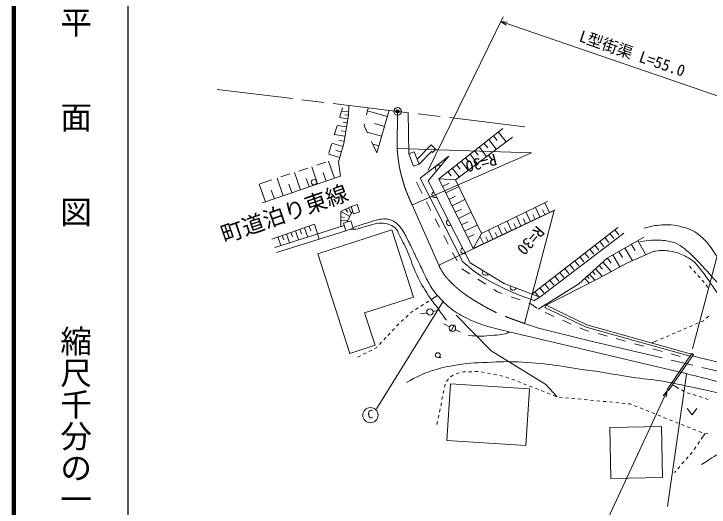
# Model space of a CAD drawing. Units: millimetres, scale not verified. Extents: x 40000 to 680000, y 20000 to 380000.
# Drawn here: x 40000 to 149952, y 262252 to 340282 of the extents above; entities that cross this region are included whole.
import ezdxf
from ezdxf.enums import TextEntityAlignment as Align

# ---------------------------------------------------------------- set-up
doc = ezdxf.new("R2010")
doc.units = ezdxf.units.MM
doc.header["$LTSCALE"] = 1000
doc.header["$PDMODE"] = 32
doc.header["$PDSIZE"] = 500
doc.linetypes.add('CHAIN', pattern=[18.5, 12, -1.5, 3.5, -1.5])
for name, color, linetype, lineweight in [('M-BGD', 7, 'Continuous', 13), ('M-BGD-HTXT', 7, 'Continuous', 13), ('M-BMK', 2, 'CHAIN', 13), ('M-BMK-OTRS1', 7, 'Continuous', 13), ('M-BMK-SRVR', 3, 'Continuous', 13), ('M-STR-HTXT', 7, 'Continuous', 13), ('M-TTL', 2, 'Continuous', 140), ('M-TTL-BAND', 7, 'Continuous', 25)]:
    doc.layers.add(name, color=color, linetype=linetype, lineweight=lineweight)
doc.layers.add('M-OTRS', color=6, linetype='Continuous')
doc.styles.add('@ＭＳ ゴシック', font='')
doc.styles.add('ＭＳ ゴシック', font='')
doc.styles.get('@ＭＳ ゴシック').set_extended_font_data('@MS Gothic')
doc.styles.get('ＭＳ ゴシック').set_extended_font_data('MS Gothic')

msp = doc.modelspace()

# ---------------------------------------------------------------- linework, layer by layer
at = {"layer": 'M-BGD'}
for p, q in [((92910, 324332), (92976, 325794)), ((91551, 323992), (91987, 325427)), ((92931, 324795), (91811, 324846)), ((95760, 324295), (96014, 325427)), ((99057, 324064), (95910, 324960)), ((99331, 325026), (97414, 318295)), ((102361, 324659), (102476, 318153)), ((92803, 323683), (91521, 323894)), ((92159, 319777), (92910, 324332)), ((92894, 324236), (92341, 324327)), ((90678, 321122), (91114, 322557)), ((92591, 322401), (91140, 322641)), ((92697, 323042), (92056, 323148)), ((95378, 322592), (95432, 322831)), ((95915, 321458), (95378, 322592)), ((98609, 322490), (97035, 322938)), ((92352, 320950), (90708, 321221)), ((92472, 321676), (91746, 321795)), ((98160, 320917), (95862, 321571)), ((117313, 322146), (107198, 314208)), ((116617, 321600), (117840, 320041)), ((92216, 320128), (91394, 320263)), ((97414, 318295), (96558, 320102)), ((109833, 314043), (118862, 320806)), ((115092, 320403), (116288, 318878)), ((115854, 321002), (116452, 320239)), ((89805, 318252), (90241, 319687)), ((92027, 319318), (90281, 319818)), ((91323, 316860), (92159, 319777)), ((97730, 319405), (96757, 319682)), ((103776, 317307), (105987, 319560)), ((105987, 319560), (106720, 318841)), ((113600, 319233), (114771, 317741)), ((114346, 319818), (114931, 319072)), ((91527, 317572), (89753, 318081)), ((91777, 318445), (90904, 318695)), ((102476, 318153), (103332, 318477)), ((103219, 316193), (102476, 318153)), ((103332, 318477), (104075, 316517)), ((106047, 318527), (104075, 316517)), ((106232, 318345), (106047, 318527)), ((106720, 318841), (106232, 318345)), ((112142, 318088), (113286, 316629)), ((112871, 318660), (113443, 317931)), ((87931, 316360), (89356, 316829)), ((90693, 314303), (89772, 316960)), ((91638, 314631), (91323, 316860)), ((108784, 317757), (104243, 314274)), ((110715, 316969), (111835, 315542)), ((111428, 317528), (111988, 316815)), ((85081, 315423), (86506, 315892)), ((88036, 313383), (87099, 316087)), ((104075, 316517), (103219, 316193)), ((109320, 315874), (110415, 314479)), ((110017, 316421), (110565, 315724)), ((79328, 310366), (91638, 314631)), ((82231, 314487), (83656, 314955)), ((85332, 312446), (84380, 315193)), ((89364, 313843), (88904, 315171)), ((108652, 315350), (109176, 314682)), ((78906, 313394), (80806, 314018)), ((82585, 311494), (81618, 314285)), ((86684, 312914), (86216, 314266)), ((103649, 313644), (104568, 311868)), ((104243, 314274), (111027, 301054)), ((107198, 314208), (112636, 303163)), ((107198, 314208), (109833, 314043)), ((107806, 312972), (108830, 313476)), ((113932, 305562), (109833, 314043)), ((79794, 310527), (78812, 313363)), ((81190, 311011), (80706, 312406)), ((83959, 311970), (83483, 313344)), ((108311, 311948), (110359, 312957)), ((108811, 310932), (109828, 311432)), ((93318, 309804), (94266, 310117)), ((94266, 310117), (94643, 308976)), ((105257, 310536), (105946, 309203)), ((109312, 309915), (111345, 310916)), ((124376, 310578), (113932, 305562)), ((124708, 308878), (123991, 310393)), ((91724, 309018), (91689, 306627)), ((93318, 309804), (91724, 309018)), ((91724, 309018), (93128, 308241)), ((92436, 309369), (92806, 308897)), ((93560, 309073), (92659, 307335)), ((92937, 309616), (93378, 308722)), ((93695, 308663), (93318, 309804)), ((94643, 308976), (93695, 308663)), ((109809, 308906), (110818, 309403)), ((112636, 303163), (125612, 309306)), ((123193, 308161), (122480, 309667)), ((123951, 308519), (123592, 309277)), ((91712, 308175), (92288, 308094)), ((106636, 307871), (107325, 306539)), ((110305, 307897), (112324, 308891)), ((120189, 306739), (119483, 308228)), ((121687, 307448), (120977, 308946)), ((122440, 307804), (122083, 308558)), ((87520, 307000), (80820, 304666)), ((81285, 303333), (92249, 306804)), ((88040, 305472), (87520, 307000)), ((91704, 307626), (92801, 307610)), ((93272, 307541), (92131, 307158)), ((92131, 307158), (92524, 305984)), ((93666, 306367), (93272, 307541)), ((110799, 306895), (111801, 307388)), ((111292, 305893), (113296, 306880)), ((117218, 305332), (116520, 306805)), ((118699, 306033), (117998, 307515)), ((119444, 306386), (119091, 307131)), ((120938, 307093), (120583, 307842)), ((92524, 305984), (81546, 302509)), ((83824, 305712), (84068, 305013)), ((84523, 305956), (85025, 304517)), ((85243, 306207), (85494, 305487)), ((85962, 306457), (86478, 304977)), ((86703, 306715), (86960, 305975)), ((88052, 302325), (99751, 306107)), ((92524, 305984), (93666, 306367)), ((92771, 306067), (92773, 306063)), ((99751, 306107), (103187, 295479)), ((115745, 304635), (115051, 306100)), ((116481, 304984), (116133, 305720)), ((117958, 305683), (117608, 306423)), ((121918, 295943), (135539, 306511)), ((135049, 306131), (135662, 305341)), ((81765, 304995), (82238, 303635)), ((82445, 305232), (82682, 304552)), ((83125, 305469), (83612, 304070)), ((88301, 304648), (88040, 305472)), ((108014, 305207), (108703, 303874)), ((111785, 304891), (112787, 305384)), ((112636, 303163), (113932, 305562)), ((114276, 303940), (113706, 305143)), ((115012, 304288), (114666, 305021)), ((136468, 305598), (123166, 295469)), ((133469, 304905), (134082, 304115)), ((133822, 301611), (139618, 304971)), ((134259, 305518), (134872, 304728)), ((131889, 303679), (132502, 302889)), ((132679, 304292), (133292, 303502)), ((137652, 303831), (138237, 302823)), ((138661, 304416), (139955, 302182)), ((109393, 302542), (110082, 301210)), ((130309, 302453), (130922, 301663)), ((131099, 303066), (131712, 302276)), ((135698, 302699), (136246, 301753)), ((136644, 303247), (137813, 301230)), ((137055, 300894), (140981, 302638)), ((93142, 286579), (88052, 302325)), ((129346, 297578), (133822, 301611)), ((129518, 301840), (130131, 301050)), ((133896, 301654), (134465, 300854)), ((134752, 302150), (135849, 300258)), ((111027, 301054), (112650, 299673)), ((127938, 300614), (128551, 299824)), ((128728, 301227), (129341, 300437)), ((132330, 298349), (137055, 300894)), ((132564, 300478), (133092, 299891)), ((133150, 301006), (134475, 299535)), ((147179, 300022), (146845, 300393)), ((110846, 299945), (112107, 299134)), ((112650, 299673), (113894, 298784)), ((126358, 299388), (126971, 298598)), ((127148, 300001), (127761, 299211)), ((131043, 299107), (131885, 298172)), ((131510, 299528), (131931, 299061)), ((131977, 299949), (133034, 298777)), ((147848, 299278), (147513, 299650)), ((113369, 298323), (114631, 297512)), ((113894, 298784), (115655, 297783)), ((124172, 294209), (132330, 298349)), ((124778, 298162), (125391, 297372)), ((125568, 298775), (126181, 297985)), ((130297, 298435), (130969, 297690)), ((130670, 298771), (131006, 298399)), ((148517, 298535), (148182, 298907)), ((149186, 297792), (148851, 298163)), ((115655, 297783), (117642, 296785)), ((122918, 293554), (129346, 297578)), ((123198, 296936), (123811, 296146)), ((123988, 297549), (124601, 296759)), ((149756, 296974), (149492, 297399)), ((115893, 296701), (116493, 296315)), ((116493, 296315), (117232, 296047)), ((117642, 296785), (119661, 295864)), ((119661, 295864), (122278, 294928)), ((122408, 296323), (123021, 295533)), ((103187, 295479), (95457, 292980)), ((105645, 294849), (105224, 294580)), ((106911, 295654), (106067, 295117)), ((118643, 295537), (120053, 295026)), ((122278, 294928), (123166, 295469)), ((103958, 293775), (103536, 293507)), ((104802, 294312), (104380, 294043)), ((121464, 294515), (121747, 294413)), ((121747, 294413), (122713, 293704)), ((123998, 293849), (124172, 294209)), ((95457, 292980), (97112, 287862)), ((102338, 292614), (101971, 292274)), ((102788, 293031), (102705, 292954)), ((103114, 293238), (102788, 293031)), ((105308, 293011), (104315, 292816)), ((106286, 293216), (107176, 293389)), ((109926, 292633), (115491, 286952)), ((124043, 293024), (125414, 292416)), ((149515, 292141), (149885, 292477)), ((101604, 291935), (101237, 291595)), ((126786, 291808), (128157, 291200)), ((147785, 291184), (148244, 291382)), ((148704, 291579), (149073, 291738)), ((149073, 291738), (149145, 291804)), ((100187, 290525), (99847, 290159)), ((100825, 291213), (100527, 290892)), ((100871, 291255), (100825, 291213)), ((108911, 290765), (108008, 291221)), ((109140, 290109), (109590, 291002)), ((109810, 290326), (110618, 289917)), ((129528, 290593), (130067, 290354)), ((130067, 290354), (130944, 290109)), ((145948, 290393), (146407, 290591)), ((146866, 290789), (147326, 290986)), ((99507, 289792), (99167, 289425)), ((121030, 289358), (146486, 283319)), ((132389, 289707), (133834, 289304)), ((143192, 289208), (143651, 289405)), ((144111, 289603), (144570, 289801)), ((145029, 289998), (145489, 290196)), ((98148, 288325), (97808, 287959)), ((98827, 289059), (98487, 288692)), ((135279, 288902), (136724, 288499)), ((138169, 288096), (139614, 287694)), ((140896, 288219), (141814, 288615)), ((142274, 288812), (142733, 289010)), ((97112, 287862), (93142, 286579)), ((96601, 287106), (96156, 286878)), ((97391, 287509), (97046, 287333)), ((97468, 287592), (97391, 287509)), ((141059, 287291), (142504, 286889)), ((94820, 286196), (94374, 285969)), ((95710, 286651), (95265, 286424)), ((107050, 285919), (107550, 285919)), ((115491, 286952), (124141, 281646)), ((143949, 286486), (145394, 286083)), ((113409, 283700), (112909, 283686)), ((109500, 283133), (109068, 282882)), ((110429, 283476), (109944, 283357)), ((111086, 283639), (110915, 283596)), ((111409, 283647), (111086, 283639)), ((112409, 283673), (111909, 283660)), ((114394, 283543), (113902, 283636)), ((115377, 283359), (114885, 283451)), ((116360, 283175), (115868, 283267)), ((117342, 282991), (116851, 283083)), ((118287, 282670), (117820, 282850)), ((108192, 281704), (108094, 281213)), ((108710, 282552), (108434, 282135)), ((108497, 272779), (109074, 281766)), ((109074, 281766), (121529, 280967)), ((119220, 282310), (118753, 282490)), ((120153, 281951), (119686, 282131)), ((121086, 281591), (120619, 281771)), ((124141, 281646), (125922, 279683)), ((144284, 281530), (145151, 281032)), ((107996, 280723), (107898, 280233)), ((121529, 280967), (120952, 271979)), ((122019, 281231), (121552, 281411)), ((122949, 280864), (122484, 281049)), ((123878, 280495), (123414, 280680)), ((145585, 280783), (146018, 280534)), ((107800, 279743), (107702, 279252)), ((124808, 280126), (124343, 280310)), ((125737, 279757), (125272, 279941)), ((126719, 279606), (126222, 279654)), ((127715, 279511), (127217, 279558)), ((128710, 279415), (128212, 279463)), ((129706, 279319), (129208, 279367)), ((146479, 280347), (146955, 280195)), ((147432, 280043), (147908, 279891)), ((148384, 279739), (148861, 279588)), ((149337, 279436), (149814, 279284)), ((107604, 278762), (107506, 278272)), ((130701, 279223), (130203, 279271)), ((131696, 279127), (131199, 279175)), ((132692, 279032), (132194, 279079)), ((133687, 278936), (133189, 278984)), ((134683, 278840), (134185, 278888)), ((135678, 278744), (135180, 278792)), ((136673, 278648), (136176, 278696)), ((137454, 278573), (137171, 278600)), ((137654, 278493), (137454, 278573)), ((138583, 278122), (138119, 278308)), ((107407, 277781), (107309, 277291)), ((139512, 277751), (139047, 277937)), ((140440, 277380), (139976, 277566)), ((141369, 277009), (140905, 277195)), ((146502, 277828), (147252, 276828)), ((147252, 276828), (148002, 277828)), ((107211, 276801), (107113, 276311)), ((142298, 276638), (141833, 276824)), ((143226, 276267), (142762, 276453)), ((144155, 275896), (143691, 276082)), ((107015, 275820), (106917, 275330)), ((134242, 274870), (142445, 275020)), ((142445, 275020), (142592, 266943)), ((145084, 275526), (144619, 275711)), ((146012, 275155), (145548, 275340)), ((146941, 274784), (146477, 274969)), ((134389, 266793), (134242, 274870)), ((147870, 274413), (147405, 274598)), ((148798, 274042), (148334, 274227)), ((149283, 273848), (148717, 273024)), ((149283, 273848), (149262, 273856)), ((149759, 273885), (149283, 273848)), ((120952, 271979), (108497, 272779)), ((147867, 271787), (147584, 271375)), ((148434, 272612), (148150, 272200)), ((147225, 270853), (146984, 270577)), ((147301, 270963), (147225, 270853)), ((145995, 269450), (145665, 269074)), ((146654, 270202), (146325, 269826)), ((145336, 268698), (145006, 268322)), ((144676, 267946), (144463, 267702)), ((142592, 266943), (134389, 266793))]:
    msp.add_line(p, q, dxfattribs=at)
for points in [[(108784, 317757), (105510, 313880), (112184, 300906), (117544, 297605), (123166, 295469)], [(123998, 293849), (130486, 290705), (146934, 286121)], [(124172, 294209), (130628, 291081), (147175, 286469)]]:
    msp.add_lwpolyline(points, dxfattribs=at)
for centre, radius in [((87466, 313648), 433), ((105795, 293124), 500), ((109365, 290555), 500), ((107050, 286294), 375)]:
    msp.add_circle(centre, radius, dxfattribs=at)
for centre, start, end in [((107171, 315847), 49.82077, 229.82077), ((106619, 311723), 117.22143, 297.22143), ((108906, 307277), 117.22143, 297.22143), ((111194, 302830), 117.22143, 297.22143), ((114598, 299419), 148.37644, 328.37644), ((118984, 297058), 159.1927, 339.1927)]:
    msp.add_arc(centre, 500, start, end, dxfattribs=at)
for points, knots in [([(93184, 306206), (93597, 306189), (93740, 306195), (94093, 306236), (94613, 306296), (94879, 306454), (95385, 306588), (96180, 306797), (96611, 306992), (97424, 307105), (97933, 307176), (98232, 307210), (98738, 307127), (99140, 307061), (99363, 306982), (99729, 306804), (100155, 306596), (100336, 306367), (100644, 306007), (100739, 305896), (100728, 305795), (100790, 305662), (101333, 304492), (101747, 303887), (102254, 302701), (102865, 301274), (103045, 300406), (103708, 299003), (104344, 297657), (104789, 296944), (105598, 295695), (106093, 294931), (106436, 294549), (106971, 293813), (107535, 293038), (107710, 292795), (108409, 291826)], [0, 0, 0, 0, 1, 1, 1, 2, 2, 2, 3, 3, 3, 4, 4, 4, 5, 5, 5, 6, 6, 6, 7, 7, 7, 8, 8, 8, 9, 9, 9, 10, 10, 10, 11, 11, 11, 12, 12, 12, 12]), ([(93622, 306498), (94605, 306806), (94851, 306883), (95640, 307128), (96279, 307327), (96627, 307477), (97277, 307635), (97632, 307722), (97832, 307775), (98195, 307819), (98401, 307845), (98518, 307859), (98726, 307853), (98955, 307846), (99082, 307808), (99305, 307757), (99509, 307711), (99627, 307691), (99817, 307604), (100011, 307516), (100116, 307454), (100286, 307326), (100601, 307091), (100754, 306928), (101024, 306641), (101291, 306356), (101394, 306156), (101598, 305822), (102055, 305076), (102241, 304618), (102636, 303837), (102995, 303127), (103162, 302712), (103508, 301996), (104029, 300919), (104320, 300315), (104859, 299247), (105296, 298382), (105475, 297858), (105998, 297042), (106493, 296270), (106850, 295888), (107476, 295217), (108070, 294581), (108398, 294207), (109092, 293682), (110059, 292950), (110658, 292604), (111752, 292079), (112799, 291575), (113411, 291340), (114514, 290980), (115811, 290557), (116567, 290419), (117891, 290092), (119113, 289789), (119510, 289699), (121030, 289358)], [0, 0, 0, 0, 1, 1, 1, 2, 2, 2, 3, 3, 3, 4, 4, 4, 5, 5, 5, 6, 6, 6, 7, 7, 7, 8, 8, 8, 9, 9, 9, 10, 10, 10, 11, 11, 11, 12, 12, 12, 13, 13, 13, 14, 14, 14, 15, 15, 15, 16, 16, 16, 17, 17, 17, 18, 18, 18, 19, 19, 19, 19]), ([(139659, 306376), (140895, 306723), (141371, 306818), (142494, 306885), (143979, 306974), (144852, 306852), (146274, 306413), (147423, 306057), (148030, 305651), (148927, 304850), (149990, 303899), (150326, 303120), (151180, 301978), (152503, 300212), (153100, 299114), (154488, 297399), (156297, 295163), (157288, 293867), (159395, 291910), (160450, 290930), (161035, 290340), (162272, 289602), (163672, 288768), (164461, 288261), (166004, 287736), (166980, 287404), (167544, 287197), (168572, 287131), (170200, 287025), (171159, 286973), (172740, 287373), (174215, 287745), (174932, 288287), (176290, 288972), (177293, 289479), (177780, 289902), (178786, 290402), (179610, 290811), (180056, 291092), (180932, 291376), (181391, 291526), (181562, 291580), (182123, 291705)], [0, 0, 0, 0, 1, 1, 1, 2, 2, 2, 3, 3, 3, 4, 4, 4, 5, 5, 5, 6, 6, 6, 7, 7, 7, 8, 8, 8, 9, 9, 9, 10, 10, 10, 11, 11, 11, 12, 12, 12, 13, 13, 13, 14, 14, 14, 14]), ([(147328, 286163), (148561, 285854), (148873, 285776), (149865, 285533), (151119, 285225), (151825, 285066), (153080, 284757), (154766, 284342), (155701, 284068), (157393, 283675), (159056, 283289), (159989, 283065), (161674, 282783), (162332, 282672), (162704, 282624), (163370, 282564), (164068, 282502), (164461, 282468), (165163, 282468), (166528, 282466), (167296, 282528), (168652, 282686), (170372, 282885), (171330, 283072), (173014, 283473), (174293, 283777), (175043, 283891), (176236, 284442), (177071, 284828), (177468, 285179), (178223, 285702), (179340, 286477), (179944, 286943), (181010, 287786), (182215, 288740), (182810, 289370), (183987, 290358), (185657, 291759), (186602, 292533), (188317, 293879), (189616, 294900), (190358, 295454), (191697, 296424), (192993, 297362), (193701, 297919), (195055, 298773), (196489, 299677), (197313, 300157), (198835, 300905), (200368, 301658), (201268, 301997), (202857, 302625), (204552, 303296), (205513, 303647), (207243, 304225), (208973, 304802), (209964, 305057), (211720, 305551), (212851, 305870), (213475, 306094), (214627, 306327), (215842, 306572), (216540, 306645), (217777, 306714), (219072, 306787), (219808, 306790), (221097, 306648), (222069, 306540), (222598, 306362), (223544, 306115), (224677, 305819), (225301, 305610), (226404, 305218), (227495, 304830), (228086, 304555), (229142, 304079), (230668, 303391), (231511, 302976), (232988, 302189), (234226, 301530), (234859, 301053), (236084, 300372), (237368, 299658), (238120, 299318), (239404, 298603), (240430, 298031), (240964, 297638), (241996, 297076), (243523, 296246), (244396, 295812), (245967, 295068), (247565, 294312), (248483, 293938), (250111, 293251), (251466, 292679), (252200, 292286), (253600, 291833), (255075, 291357), (255934, 291198), (257441, 290834), (258695, 290531), (259395, 290342), (260664, 290107), (262157, 289830), (262685, 289785), (264519, 289595)], [0, 0, 0, 0, 1, 1, 1, 2, 2, 2, 3, 3, 3, 4, 4, 4, 5, 5, 5, 6, 6, 6, 7, 7, 7, 8, 8, 8, 9, 9, 9, 10, 10, 10, 11, 11, 11, 12, 12, 12, 13, 13, 13, 14, 14, 14, 15, 15, 15, 16, 16, 16, 17, 17, 17, 18, 18, 18, 19, 19, 19, 20, 20, 20, 21, 21, 21, 22, 22, 22, 23, 23, 23, 24, 24, 24, 25, 25, 25, 26, 26, 26, 27, 27, 27, 28, 28, 28, 29, 29, 29, 30, 30, 30, 31, 31, 31, 32, 32, 32, 33, 33, 33, 34, 34, 34, 35, 35, 35, 35]), ([(139017, 304252), (139875, 304391), (140145, 304424), (140875, 304462), (141814, 304510), (142350, 304499), (143282, 304365), (143987, 304263), (144402, 304175), (145026, 303832), (145956, 303321), (146384, 302875), (147159, 302152), (148895, 300530), (149683, 299438), (151316, 297713), (152946, 295993), (153873, 295042), (155508, 293327), (156800, 291974), (157511, 291204), (158811, 289859), (159796, 288842), (160193, 288087), (161356, 287279), (162453, 286516), (163226, 286315), (164518, 285970), (165845, 285616), (166634, 285568), (168007, 285534), (169558, 285496), (170438, 285571), (171969, 285825), (173415, 286065), (174144, 286532), (175558, 286918), (176080, 287061), (176369, 287167), (176904, 287252), (177310, 287316), (177461, 287331), (177952, 287358)], [0, 0, 0, 0, 1, 1, 1, 2, 2, 2, 3, 3, 3, 4, 4, 4, 5, 5, 5, 6, 6, 6, 7, 7, 7, 8, 8, 8, 9, 9, 9, 10, 10, 10, 11, 11, 11, 12, 12, 12, 13, 13, 13, 14, 14, 14, 14]), ([(140981, 302638), (141199, 302711), (141274, 302725), (141466, 302767), (141941, 302869), (142222, 302835), (142708, 302838), (143144, 302842), (143391, 302821), (143821, 302745), (144368, 302649), (144682, 302596), (145199, 302393), (146010, 302075), (146459, 301854), (147174, 301356), (147858, 300879), (148114, 300450), (148644, 299805), (149426, 298853), (149767, 298244), (150481, 297240), (151303, 296084), (151756, 295432), (152576, 294276), (153489, 292989), (153941, 292223), (154919, 290984), (155810, 289854), (156342, 289242), (157350, 288214), (158179, 287368), (158654, 286892), (159611, 286195), (160404, 285618), (160905, 285368), (161792, 284951), (162704, 284522), (163218, 284235), (164207, 284042), (165425, 283805), (166141, 283891), (167382, 283921), (168448, 283947), (169046, 284042), (170095, 284236), (170376, 284288), (170473, 284302), (170812, 284379)], [0, 0, 0, 0, 1, 1, 1, 2, 2, 2, 3, 3, 3, 4, 4, 4, 5, 5, 5, 6, 6, 6, 7, 7, 7, 8, 8, 8, 9, 9, 9, 10, 10, 10, 11, 11, 11, 12, 12, 12, 13, 13, 13, 14, 14, 14, 15, 15, 15, 16, 16, 16, 16]), ([(111863, 289448), (112735, 289329), (113009, 289298), (113748, 289286), (114587, 289273), (115056, 289352), (115891, 289437), (116572, 289506), (116964, 289507), (117625, 289684), (117942, 289769), (118062, 289801), (118427, 289937)], [0, 0, 0, 0, 1, 1, 1, 2, 2, 2, 3, 3, 3, 4, 4, 4, 4]), ([(102068, 281956), (103839, 282924), (104436, 283258), (106067, 283809), (107626, 284337), (108548, 284497), (110174, 284754), (112270, 285087), (113470, 285082), (115589, 285191), (117475, 285287), (118538, 285290), (120424, 285191), (124581, 284971), (126878, 284459), (131000, 283882), (133894, 283477), (135497, 283136), (138388, 282713), (140164, 282453), (141173, 282406), (142943, 282107), (145012, 281758), (146149, 281447), (148202, 281017), (151136, 280402), (152769, 280009), (155710, 279427), (157524, 279067), (158523, 278742), (160363, 278554), (162299, 278357), (163396, 278393), (165342, 278336), (167010, 278288), (167548, 278280), (169613, 278260)], [0, 0, 0, 0, 1, 1, 1, 2, 2, 2, 3, 3, 3, 4, 4, 4, 5, 5, 5, 6, 6, 6, 7, 7, 7, 8, 8, 8, 9, 9, 9, 10, 10, 10, 11, 11, 11, 12, 12, 12, 12]), ([(146486, 283319), (148576, 282807), (149105, 282675), (150781, 282254), (153240, 281635), (154608, 281252), (157067, 280634), (157801, 280450), (158209, 280331), (158949, 280174), (159431, 280072), (159704, 280026), (160193, 279964), (160885, 279876), (161275, 279856), (161970, 279802), (162811, 279738), (163282, 279685), (164125, 279675), (164986, 279665), (165470, 279695), (166330, 279748), (166956, 279786), (167304, 279841), (167929, 279893), (168490, 279940), (168806, 279949), (169367, 280006), (169727, 280043), (169929, 280070), (170288, 280119), (170505, 280149), (170650, 280170), (170807, 280195)], [0, 0, 0, 0, 1, 1, 1, 2, 2, 2, 3, 3, 3, 4, 4, 4, 5, 5, 5, 6, 6, 6, 7, 7, 7, 8, 8, 8, 9, 9, 9, 10, 10, 10, 11, 11, 11, 11]), ([(148764, 268966), (150177, 269954), (150645, 270256), (151938, 270929), (153510, 271747), (154476, 272032), (156154, 272601), (157363, 273011), (158027, 273324), (159285, 273541), (159667, 273607), (159887, 273620), (160276, 273617), (160632, 273615), (160765, 273600), (161185, 273545)], [0, 0, 0, 0, 1, 1, 1, 2, 2, 2, 3, 3, 3, 4, 4, 4, 5, 5, 5, 5])]:
    msp.add_open_spline(points, degree=3, knots=knots, dxfattribs=at)
at = {"layer": 'M-BMK'}
for p, q in [((120795, 322430), (71159, 328433)), ((100674, 324863), (100599, 318986)), ((102972, 310084), (107211, 300510)), ((120763, 291294), (122987, 290561)), ((122987, 290561), (130828, 288622)), ((130828, 288622), (160476, 281600))]:
    msp.add_line(p, q, dxfattribs=at)
for points, knots in [([(100599, 318986), (100838, 316792), (100906, 316064), (101405, 314260), (101870, 312581), (102136, 311959), (102972, 310084)], [0, 0, 0, 0, 1, 1, 1, 2, 2, 2, 2]), ([(107211, 300510), (107390, 300109), (107467, 299986), (107654, 299662), (108126, 298848), (108489, 298442), (109159, 297782), (109733, 297217), (110062, 296905), (110699, 296414), (112058, 295368), (112895, 294879), (114385, 294031), (116741, 292690), (117745, 292401), (120763, 291294)], [0, 0, 0, 0, 1, 1, 1, 2, 2, 2, 3, 3, 3, 4, 4, 4, 5, 5, 5, 5])]:
    msp.add_open_spline(points, degree=3, knots=knots, dxfattribs=at)
at = {"layer": 'M-BMK-OTRS1'}
for p, q in [((147234, 286555), (143309, 280877)), ((147481, 286384), (143555, 280706)), ((147481, 286384), (147234, 286555)), ((143555, 280706), (143309, 280877))]:
    msp.add_line(p, q, dxfattribs=at)
at = {"layer": 'M-BMK-SRVR'}
msp.add_circle((100674, 324863), 600, dxfattribs=at)
at = {"layer": 'M-OTRS'}
msp.add_point((100674, 324863), dxfattribs=at)
at = {"layer": 'M-STR-HTXT'}
for p, q in [((105529, 315542), (117358, 339814)), ((117001, 339082), (157356, 325237)), ((117001, 339082), (117866, 338521)), ((117001, 339082), (118028, 338994)), ((147325, 287288), (157541, 325936)), ((100648, 318982), (121850, 318305)), ((121850, 318305), (103034, 310074)), ((107223, 300534), (125424, 309165)), ((125424, 309165), (120781, 291309)), ((107928, 294888), (97329, 277822)), ((146363, 283285), (143396, 262348)), ((143342, 280671), (129817, 251536)), ((143342, 280671), (142694, 279869)), ((143342, 280671), (143147, 279658))]:
    msp.add_line(p, q, dxfattribs=at)
msp.add_circle((96388, 276801), 1200, dxfattribs=at)
at = {"layer": 'M-TTL'}
msp.add_line((40000, 380000), (40000, 20000), dxfattribs=at)
at = {"layer": 'M-TTL-BAND'}
msp.add_line((58000, 370000), (58000, 20000), dxfattribs=at)

# ---------------------------------------------------------------- texts
at = {"layer": 'M-BGD-HTXT', "style": 'ＭＳ ゴシック'}
msp.add_text('町道泊り東線', height=2566, rotation=19.158, dxfattribs=at).set_placement((82773, 308685), align=Align.MIDDLE_CENTER)
at = {"layer": 'M-STR-HTXT', "style": 'ＭＳ ゴシック'}
for s, rotation, p in [('L型街渠 L=55.0', 341.063, (137341, 332632)), ('R=30', 228.713, (120652, 305377))]:
    msp.add_text(s, height=1833, rotation=rotation, dxfattribs=at).set_placement(p, align=Align.BOTTOM_CENTER)
msp.add_text('R=30', height=1833, rotation=194.745, dxfattribs=at).set_placement((113892, 316677), align=Align.MIDDLE_CENTER)
msp.add_text('C', height=1320, dxfattribs=at).set_placement((95924, 277639), align=Align.TOP_LEFT)
at = {"layer": 'M-TTL-BAND', "style": '@ＭＳ ゴシック'}
for s, p in [('平\u3000\u3000面\u3000\u3000図', (49777, 306475)), ('縮尺千分の一', (49777, 261030))]:
    msp.add_text(s, height=3666, rotation=270, dxfattribs=at).set_placement(p, align=Align.MIDDLE_RIGHT)

doc.saveas('drawing.dxf')
